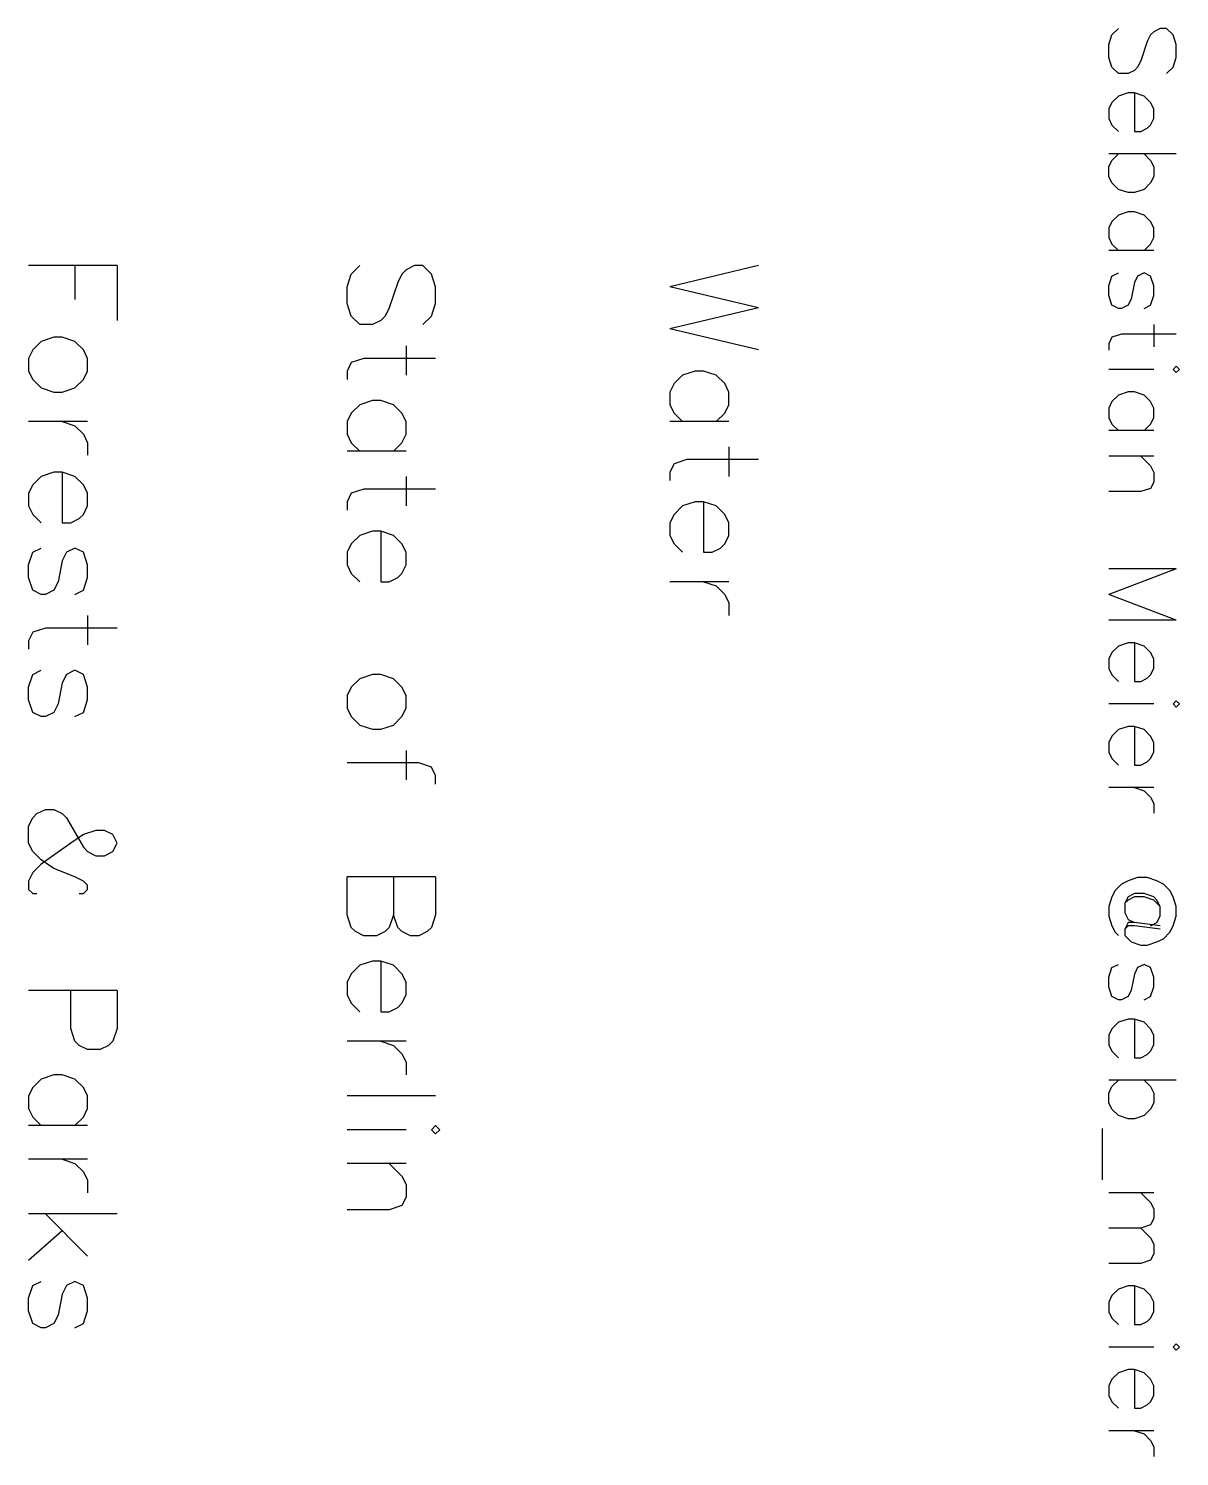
# Model space of a CAD drawing. Extents: x -254 to 159, y -437 to 183.
# Drawn here: x 80.6 to 159, y -436.9 to -339.7 of the extents above.
import ezdxf

# ---------------------------------------------------------------- set-up
doc = ezdxf.new("R2010")
doc.units = 0
doc.header["$MEASUREMENT"] = 0
doc.layers.add('EBENE_1', color=7, linetype='CONTINUOUS')

msp = doc.modelspace()

# ---------------------------------------------------------------- linework, layer by layer
at = {"layer": 'EBENE_1', "color": 250}
for points in [[(158.078, -342.762), (158.516, -342.324), (158.735, -341.667), (158.735, -340.792), (158.516, -340.135), (158.078, -339.697), (157.641, -339.697), (157.202, -339.916), (156.983, -340.135), (156.764, -340.572), (156.327, -341.886), (156.107, -342.324), (155.888, -342.544), (155.451, -342.762), (154.793, -342.762), (154.356, -342.324), (154.137, -341.667), (154.137, -340.792), (154.356, -340.135), (154.793, -339.697)], [(158.078, -342.762), (158.516, -342.324), (158.735, -341.667), (158.735, -340.792), (158.516, -340.135), (158.078, -339.697), (157.641, -339.697), (157.202, -339.916), (156.983, -340.135), (156.764, -340.572), (156.327, -341.886), (156.107, -342.324), (155.888, -342.544), (155.451, -342.762), (154.793, -342.762), (154.356, -342.324), (154.137, -341.667), (154.137, -340.792), (154.356, -340.135), (154.793, -339.697)], [(155.888, -344.076), (155.888, -346.704), (156.327, -346.704), (156.764, -346.485), (156.983, -346.266), (157.202, -345.828), (157.202, -345.171), (156.983, -344.733), (156.546, -344.295), (155.888, -344.076), (155.451, -344.076), (154.793, -344.295), (154.356, -344.733), (154.137, -345.171), (154.137, -345.828), (154.356, -346.266), (154.793, -346.704)], [(155.888, -344.076), (155.888, -346.704), (156.327, -346.704), (156.764, -346.485), (156.983, -346.266), (157.202, -345.828), (157.202, -345.171), (156.983, -344.733), (156.546, -344.295), (155.888, -344.076), (155.451, -344.076), (154.793, -344.295), (154.356, -344.733), (154.137, -345.171), (154.137, -345.828), (154.356, -346.266), (154.793, -346.704)], [(158.735, -348.236), (154.137, -348.236)], [(156.546, -348.236), (156.983, -348.674), (157.202, -349.112), (157.202, -349.77), (156.983, -350.207), (156.546, -350.645), (155.888, -350.864), (155.451, -350.864), (154.793, -350.645), (154.356, -350.207), (154.137, -349.77), (154.137, -349.112), (154.356, -348.674), (154.793, -348.236)], [(158.735, -348.236), (154.137, -348.236)], [(156.546, -348.236), (156.983, -348.674), (157.202, -349.112), (157.202, -349.77), (156.983, -350.207), (156.546, -350.645), (155.888, -350.864), (155.451, -350.864), (154.793, -350.645), (154.356, -350.207), (154.137, -349.77), (154.137, -349.112), (154.356, -348.674), (154.793, -348.236)], [(156.546, -354.806), (156.983, -354.367), (157.202, -353.93), (157.202, -353.272), (156.983, -352.835), (156.546, -352.397), (155.888, -352.178), (155.451, -352.178), (154.793, -352.397), (154.356, -352.835), (154.137, -353.272), (154.137, -353.93), (154.356, -354.367), (154.793, -354.806)], [(156.546, -354.806), (156.983, -354.367), (157.202, -353.93), (157.202, -353.272), (156.983, -352.835), (156.546, -352.397), (155.888, -352.178), (155.451, -352.178), (154.793, -352.397), (154.356, -352.835), (154.137, -353.272), (154.137, -353.93), (154.356, -354.367), (154.793, -354.806)], [(157.202, -354.806), (154.137, -354.806)], [(157.202, -354.806), (154.137, -354.806)], [(86.614, -355.84), (80.588, -355.84)], [(83.745, -355.84), (83.745, -358.136)], [(86.614, -355.84), (86.614, -359.571)], [(107.445, -359.857), (108.019, -359.284), (108.306, -358.422), (108.306, -357.275), (108.019, -356.414), (107.445, -355.84), (106.871, -355.84), (106.297, -356.127), (106.01, -356.414), (105.723, -356.988), (105.149, -358.71), (104.862, -359.284), (104.575, -359.571), (104.001, -359.857), (103.14, -359.857), (102.566, -359.284), (102.279, -358.422), (102.279, -357.275), (102.566, -356.414), (103.14, -355.84)], [(130.284, -355.84), (124.258, -357.275)], [(156.546, -358.747), (156.983, -358.528), (157.202, -357.871), (157.202, -357.214), (156.983, -356.557), (156.546, -356.339), (156.107, -356.557), (155.888, -356.995), (155.67, -358.09), (155.451, -358.528), (155.013, -358.747), (154.793, -358.747), (154.356, -358.528), (154.137, -357.871), (154.137, -357.214), (154.356, -356.557), (154.793, -356.339)], [(156.546, -358.747), (156.983, -358.528), (157.202, -357.871), (157.202, -357.214), (156.983, -356.557), (156.546, -356.339), (156.107, -356.557), (155.888, -356.995), (155.67, -358.09), (155.451, -358.528), (155.013, -358.747), (154.793, -358.747), (154.356, -358.528), (154.137, -357.871), (154.137, -357.214), (154.356, -356.557), (154.793, -356.339)], [(130.284, -358.71), (124.258, -357.275)], [(130.284, -358.71), (124.258, -360.145)], [(130.284, -361.579), (124.258, -360.145)], [(158.735, -360.499), (155.013, -360.499), (154.356, -360.717), (154.137, -361.156), (154.137, -361.594)], [(158.735, -360.499), (155.013, -360.499), (154.356, -360.717), (154.137, -361.156), (154.137, -361.594)], [(157.202, -359.842), (157.202, -361.374)], [(157.202, -359.842), (157.202, -361.374)], [(84.605, -362.153), (84.319, -361.579), (83.745, -361.005), (82.884, -360.719), (82.309, -360.719), (81.449, -361.005), (80.875, -361.579), (80.588, -362.153), (80.588, -363.015), (80.875, -363.588), (81.449, -364.162), (82.309, -364.449), (82.884, -364.449), (83.745, -364.162), (84.319, -363.588), (84.605, -363.015), (84.605, -362.153)], [(106.297, -361.293), (106.297, -363.301)], [(108.306, -362.153), (103.427, -362.153), (102.566, -362.441), (102.279, -363.015), (102.279, -363.588)], [(127.415, -366.458), (127.989, -365.884), (128.275, -365.31), (128.275, -364.449), (127.989, -363.875), (127.415, -363.301), (126.553, -363.015), (125.979, -363.015), (125.119, -363.301), (124.545, -363.875), (124.258, -364.449), (124.258, -365.31), (124.545, -365.884), (125.119, -366.458)], [(157.202, -362.907), (154.137, -362.907)], [(157.202, -362.907), (154.137, -362.907)], [(158.735, -362.689), (158.516, -362.907), (158.735, -363.126), (158.954, -362.907), (158.735, -362.689)], [(158.735, -362.689), (158.516, -362.907), (158.735, -363.126), (158.954, -362.907), (158.735, -362.689)], [(156.546, -367.067), (156.983, -366.63), (157.202, -366.192), (157.202, -365.535), (156.983, -365.097), (156.546, -364.659), (155.888, -364.44), (155.451, -364.44), (154.793, -364.659), (154.356, -365.097), (154.137, -365.535), (154.137, -366.192), (154.356, -366.63), (154.793, -367.067)], [(156.546, -367.067), (156.983, -366.63), (157.202, -366.192), (157.202, -365.535), (156.983, -365.097), (156.546, -364.659), (155.888, -364.44), (155.451, -364.44), (154.793, -364.659), (154.356, -365.097), (154.137, -365.535), (154.137, -366.192), (154.356, -366.63), (154.793, -367.067)], [(105.436, -368.467), (106.01, -367.893), (106.297, -367.319), (106.297, -366.458), (106.01, -365.884), (105.436, -365.31), (104.575, -365.023), (104.001, -365.023), (103.14, -365.31), (102.566, -365.884), (102.279, -366.458), (102.279, -367.319), (102.566, -367.893), (103.14, -368.467)], [(84.605, -366.458), (80.588, -366.458)], [(82.884, -366.458), (83.745, -366.745), (84.319, -367.319), (84.605, -367.893), (84.605, -368.753)], [(128.275, -366.458), (124.258, -366.458)], [(157.202, -367.067), (154.137, -367.067)], [(157.202, -367.067), (154.137, -367.067)], [(128.275, -368.18), (128.275, -370.189)], [(106.297, -368.467), (102.279, -368.467)], [(130.284, -369.041), (125.405, -369.041), (124.545, -369.328), (124.258, -369.901), (124.258, -370.476)], [(157.202, -368.82), (154.137, -368.82)], [(156.327, -368.82), (156.983, -369.476), (157.202, -369.914), (157.202, -370.571), (156.983, -371.009), (156.327, -371.228), (154.137, -371.228)], [(157.202, -368.82), (154.137, -368.82)], [(156.327, -368.82), (156.983, -369.476), (157.202, -369.914), (157.202, -370.571), (156.983, -371.009), (156.327, -371.228), (154.137, -371.228)], [(82.884, -369.901), (82.884, -373.345), (83.458, -373.345), (84.031, -373.058), (84.319, -372.772), (84.605, -372.197), (84.605, -371.337), (84.319, -370.763), (83.745, -370.189), (82.884, -369.901), (82.309, -369.901), (81.449, -370.189), (80.875, -370.763), (80.588, -371.337), (80.588, -372.197), (80.875, -372.772), (81.449, -373.345)], [(106.297, -370.189), (106.297, -372.197)], [(108.306, -371.049), (103.427, -371.049), (102.566, -371.337), (102.279, -371.91), (102.279, -372.484)], [(126.553, -371.91), (126.553, -375.354), (127.127, -375.354), (127.701, -375.067), (127.989, -374.78), (128.275, -374.206), (128.275, -373.345), (127.989, -372.772), (127.415, -372.197), (126.553, -371.91), (125.979, -371.91), (125.119, -372.197), (124.545, -372.772), (124.258, -373.345), (124.258, -374.206), (124.545, -374.78), (125.119, -375.354)], [(104.575, -373.919), (104.575, -377.363), (105.149, -377.363), (105.723, -377.076), (106.01, -376.789), (106.297, -376.215), (106.297, -375.354), (106.01, -374.78), (105.436, -374.206), (104.575, -373.919), (104.001, -373.919), (103.14, -374.206), (102.566, -374.78), (102.279, -375.354), (102.279, -376.215), (102.566, -376.789), (103.14, -377.363)], [(83.745, -378.224), (84.319, -377.937), (84.605, -377.076), (84.605, -376.215), (84.319, -375.354), (83.745, -375.067), (83.171, -375.354), (82.884, -375.928), (82.597, -377.363), (82.309, -377.937), (81.735, -378.224), (81.449, -378.224), (80.875, -377.937), (80.588, -377.076), (80.588, -376.215), (80.875, -375.354), (81.449, -375.067)], [(158.735, -376.483), (154.137, -376.483)], [(158.735, -376.483), (154.137, -378.235)], [(158.735, -376.483), (154.137, -376.483)], [(158.735, -376.483), (154.137, -378.235)], [(128.275, -377.363), (124.258, -377.363)], [(126.553, -377.363), (127.415, -377.65), (127.989, -378.224), (128.275, -378.798), (128.275, -379.658)], [(158.735, -379.986), (154.137, -378.235)], [(158.735, -379.986), (154.137, -378.235)], [(84.605, -379.658), (84.605, -381.668)], [(158.735, -379.986), (154.137, -379.986)], [(158.735, -379.986), (154.137, -379.986)], [(86.614, -380.52), (81.735, -380.52), (80.875, -380.806), (80.588, -381.38), (80.588, -381.954)], [(155.888, -381.52), (155.888, -384.147), (156.327, -384.147), (156.764, -383.928), (156.983, -383.709), (157.202, -383.271), (157.202, -382.614), (156.983, -382.176), (156.546, -381.739), (155.888, -381.52), (155.451, -381.52), (154.793, -381.739), (154.356, -382.176), (154.137, -382.614), (154.137, -383.271), (154.356, -383.709), (154.793, -384.147)], [(155.888, -381.52), (155.888, -384.147), (156.327, -384.147), (156.764, -383.928), (156.983, -383.709), (157.202, -383.271), (157.202, -382.614), (156.983, -382.176), (156.546, -381.739), (155.888, -381.52), (155.451, -381.52), (154.793, -381.739), (154.356, -382.176), (154.137, -382.614), (154.137, -383.271), (154.356, -383.709), (154.793, -384.147)], [(83.745, -386.546), (84.319, -386.259), (84.605, -385.398), (84.605, -384.537), (84.319, -383.676), (83.745, -383.389), (83.171, -383.676), (82.884, -384.25), (82.597, -385.685), (82.309, -386.259), (81.735, -386.546), (81.449, -386.546), (80.875, -386.259), (80.588, -385.398), (80.588, -384.537), (80.875, -383.676), (81.449, -383.389)], [(106.297, -385.111), (106.01, -384.537), (105.436, -383.963), (104.575, -383.676), (104.001, -383.676), (103.14, -383.963), (102.566, -384.537), (102.279, -385.111), (102.279, -385.972), (102.566, -386.546), (103.14, -387.12), (104.001, -387.406), (104.575, -387.406), (105.436, -387.12), (106.01, -386.546), (106.297, -385.972), (106.297, -385.111)], [(157.202, -385.68), (154.137, -385.68)], [(157.202, -385.68), (154.137, -385.68)], [(158.735, -385.461), (158.516, -385.68), (158.735, -385.899), (158.954, -385.68), (158.735, -385.461)], [(158.735, -385.461), (158.516, -385.68), (158.735, -385.899), (158.954, -385.68), (158.735, -385.461)], [(155.888, -387.212), (155.888, -389.84), (156.327, -389.84), (156.764, -389.621), (156.983, -389.402), (157.202, -388.964), (157.202, -388.307), (156.983, -387.87), (156.546, -387.431), (155.888, -387.212), (155.451, -387.212), (154.793, -387.431), (154.356, -387.87), (154.137, -388.307), (154.137, -388.964), (154.356, -389.402), (154.793, -389.84)], [(155.888, -387.212), (155.888, -389.84), (156.327, -389.84), (156.764, -389.621), (156.983, -389.402), (157.202, -388.964), (157.202, -388.307), (156.983, -387.87), (156.546, -387.431), (155.888, -387.212), (155.451, -387.212), (154.793, -387.431), (154.356, -387.87), (154.137, -388.307), (154.137, -388.964), (154.356, -389.402), (154.793, -389.84)], [(106.297, -388.842), (106.297, -390.85)], [(108.306, -391.138), (108.306, -390.564), (108.019, -389.99), (107.158, -389.702), (102.279, -389.702)], [(157.202, -391.372), (154.137, -391.372)], [(157.202, -391.372), (154.137, -391.372)], [(155.888, -391.372), (156.546, -391.592), (156.983, -392.03), (157.202, -392.467), (157.202, -393.124)], [(155.888, -391.372), (156.546, -391.592), (156.983, -392.03), (157.202, -392.467), (157.202, -393.124)], [(84.031, -398.599), (84.319, -398.599), (84.605, -398.312), (84.605, -398.025), (84.319, -397.738), (83.745, -397.451), (82.309, -396.877), (81.449, -396.303), (80.875, -395.728), (80.588, -395.155), (80.588, -394.007), (80.875, -393.433), (81.161, -393.146), (81.735, -392.859), (82.309, -392.859), (82.884, -393.146), (83.171, -393.433), (84.319, -395.443), (84.605, -395.728), (85.179, -396.016), (85.753, -396.016), (86.327, -395.728), (86.614, -395.155), (86.327, -394.581), (85.753, -394.294), (85.179, -394.294), (84.319, -394.581), (83.458, -395.155), (81.449, -396.59), (80.875, -397.164), (80.588, -397.738), (80.588, -398.312), (80.875, -398.599), (81.161, -398.599)], [(108.306, -397.451), (102.279, -397.451)], [(105.436, -397.451), (105.436, -400.033), (105.149, -400.894), (104.862, -401.181), (104.288, -401.469), (103.427, -401.469), (102.853, -401.181), (102.566, -400.894), (102.279, -400.033), (102.279, -397.451)], [(108.306, -397.451), (108.306, -400.033), (108.019, -400.894), (107.732, -401.181), (107.158, -401.469), (106.584, -401.469), (106.01, -401.181), (105.723, -400.894), (105.436, -400.033)], [(157.641, -400.789), (155.888, -400.57), (155.451, -400.57), (155.232, -401.007), (155.232, -401.445), (155.67, -401.883), (156.327, -402.102), (156.764, -402.102), (157.421, -401.883), (157.859, -401.664), (158.297, -401.226), (158.516, -400.789), (158.735, -400.131), (158.735, -399.474), (158.516, -398.817), (158.297, -398.38), (157.859, -397.942), (157.421, -397.722), (156.764, -397.504), (156.107, -397.504), (155.451, -397.722), (155.013, -397.942), (154.575, -398.38), (154.356, -398.817), (154.137, -399.474), (154.137, -400.131), (154.356, -400.789), (154.575, -401.226), (154.793, -401.445)], [(157.641, -400.789), (155.888, -400.57), (155.451, -400.57), (155.232, -401.007), (155.232, -401.445), (155.67, -401.883), (156.327, -402.102), (156.764, -402.102), (157.421, -401.883), (157.859, -401.664), (158.297, -401.226), (158.516, -400.789), (158.735, -400.131), (158.735, -399.474), (158.516, -398.817), (158.297, -398.38), (157.859, -397.942), (157.421, -397.722), (156.764, -397.504), (156.107, -397.504), (155.451, -397.722), (155.013, -397.942), (154.575, -398.38), (154.356, -398.817), (154.137, -399.474), (154.137, -400.131), (154.356, -400.789), (154.575, -401.226), (154.793, -401.445)], [(156.983, -400.789), (157.421, -400.57), (157.641, -400.131), (157.641, -399.474), (157.421, -399.036), (157.202, -398.817), (156.546, -398.599), (155.888, -398.599), (155.451, -398.817), (155.232, -399.256), (155.232, -399.912), (155.451, -400.35), (155.888, -400.57)], [(156.983, -400.789), (157.421, -400.57), (157.641, -400.131), (157.641, -399.474), (157.421, -399.036), (157.202, -398.817), (156.546, -398.599), (155.888, -398.599), (155.451, -398.817), (155.232, -399.256), (155.232, -399.912), (155.451, -400.35), (155.888, -400.57)], [(157.641, -399.474), (157.202, -399.036), (156.546, -398.817), (155.888, -398.817), (155.451, -399.036), (155.232, -399.256)], [(157.641, -399.474), (157.202, -399.036), (156.546, -398.817), (155.888, -398.817), (155.451, -399.036), (155.232, -399.256)], [(157.641, -401.007), (155.888, -400.789), (155.451, -400.789), (155.232, -401.007)], [(157.641, -401.007), (155.888, -400.789), (155.451, -400.789), (155.232, -401.007)], [(104.575, -403.19), (104.575, -406.634), (105.149, -406.634), (105.723, -406.347), (106.01, -406.06), (106.297, -405.486), (106.297, -404.625), (106.01, -404.051), (105.436, -403.477), (104.575, -403.19), (104.001, -403.19), (103.14, -403.477), (102.566, -404.051), (102.279, -404.625), (102.279, -405.486), (102.566, -406.06), (103.14, -406.634)], [(156.546, -405.825), (156.983, -405.606), (157.202, -404.949), (157.202, -404.292), (156.983, -403.635), (156.546, -403.416), (156.107, -403.635), (155.888, -404.072), (155.67, -405.167), (155.451, -405.606), (155.013, -405.825), (154.793, -405.825), (154.356, -405.606), (154.137, -404.949), (154.137, -404.292), (154.356, -403.635), (154.793, -403.416)], [(156.546, -405.825), (156.983, -405.606), (157.202, -404.949), (157.202, -404.292), (156.983, -403.635), (156.546, -403.416), (156.107, -403.635), (155.888, -404.072), (155.67, -405.167), (155.451, -405.606), (155.013, -405.825), (154.793, -405.825), (154.356, -405.606), (154.137, -404.949), (154.137, -404.292), (154.356, -403.635), (154.793, -403.416)], [(86.614, -405.199), (80.588, -405.199)], [(86.614, -405.199), (86.614, -407.782), (86.327, -408.643), (86.04, -408.929), (85.466, -409.217), (84.605, -409.217), (84.031, -408.929), (83.745, -408.643), (83.458, -407.782), (83.458, -405.199)], [(155.888, -407.139), (155.888, -409.766), (156.327, -409.766), (156.764, -409.547), (156.983, -409.328), (157.202, -408.89), (157.202, -408.233), (156.983, -407.795), (156.546, -407.357), (155.888, -407.139), (155.451, -407.139), (154.793, -407.357), (154.356, -407.795), (154.137, -408.233), (154.137, -408.89), (154.356, -409.328), (154.793, -409.766)], [(155.888, -407.139), (155.888, -409.766), (156.327, -409.766), (156.764, -409.547), (156.983, -409.328), (157.202, -408.89), (157.202, -408.233), (156.983, -407.795), (156.546, -407.357), (155.888, -407.139), (155.451, -407.139), (154.793, -407.357), (154.356, -407.795), (154.137, -408.233), (154.137, -408.89), (154.356, -409.328), (154.793, -409.766)], [(106.297, -408.643), (102.279, -408.643)], [(104.575, -408.643), (105.436, -408.929), (106.01, -409.503), (106.297, -410.077), (106.297, -410.939)], [(83.745, -414.382), (84.319, -413.808), (84.605, -413.234), (84.605, -412.373), (84.319, -411.799), (83.745, -411.225), (82.884, -410.939), (82.309, -410.939), (81.449, -411.225), (80.875, -411.799), (80.588, -412.373), (80.588, -413.234), (80.875, -413.808), (81.449, -414.382)], [(158.735, -411.298), (154.137, -411.298)], [(156.546, -411.298), (156.983, -411.736), (157.202, -412.175), (157.202, -412.831), (156.983, -413.27), (156.546, -413.707), (155.888, -413.926), (155.451, -413.926), (154.793, -413.707), (154.356, -413.27), (154.137, -412.831), (154.137, -412.175), (154.356, -411.736), (154.793, -411.298)], [(158.735, -411.298), (154.137, -411.298)], [(156.546, -411.298), (156.983, -411.736), (157.202, -412.175), (157.202, -412.831), (156.983, -413.27), (156.546, -413.707), (155.888, -413.926), (155.451, -413.926), (154.793, -413.707), (154.356, -413.27), (154.137, -412.831), (154.137, -412.175), (154.356, -411.736), (154.793, -411.298)], [(108.306, -412.373), (102.279, -412.373)], [(84.605, -414.382), (80.588, -414.382)], [(106.297, -414.669), (102.279, -414.669)], [(108.306, -414.382), (108.019, -414.669), (108.306, -414.956), (108.593, -414.669), (108.306, -414.382)], [(153.699, -414.583), (153.699, -418.086)], [(153.699, -414.583), (153.699, -418.086)], [(84.605, -416.677), (80.588, -416.677)], [(82.884, -416.677), (83.745, -416.965), (84.319, -417.539), (84.605, -418.113), (84.605, -418.974)], [(106.297, -416.965), (102.279, -416.965)], [(105.149, -416.965), (106.01, -417.825), (106.297, -418.399), (106.297, -419.261), (106.01, -419.834), (105.149, -420.122), (102.279, -420.122)], [(157.202, -418.962), (154.137, -418.962)], [(156.327, -418.962), (156.983, -419.62), (157.202, -420.057), (157.202, -420.714), (156.983, -421.152), (156.327, -421.371), (154.137, -421.371)], [(157.202, -418.962), (154.137, -418.962)], [(156.327, -418.962), (156.983, -419.62), (157.202, -420.057), (157.202, -420.714), (156.983, -421.152), (156.327, -421.371), (154.137, -421.371)], [(86.614, -420.408), (80.588, -420.408)], [(84.605, -423.278), (81.735, -420.408)], [(82.884, -421.556), (80.588, -423.565)], [(156.327, -421.371), (156.983, -422.028), (157.202, -422.466), (157.202, -423.122), (156.983, -423.561), (156.327, -423.78), (154.137, -423.78)], [(156.327, -421.371), (156.983, -422.028), (157.202, -422.466), (157.202, -423.122), (156.983, -423.561), (156.327, -423.78), (154.137, -423.78)], [(83.745, -428.156), (84.319, -427.87), (84.605, -427.009), (84.605, -426.148), (84.319, -425.287), (83.745, -425), (83.171, -425.287), (82.884, -425.861), (82.597, -427.296), (82.309, -427.87), (81.735, -428.156), (81.449, -428.156), (80.875, -427.87), (80.588, -427.009), (80.588, -426.148), (80.875, -425.287), (81.449, -425)], [(155.888, -425.312), (155.888, -427.94), (156.327, -427.94), (156.764, -427.721), (156.983, -427.502), (157.202, -427.064), (157.202, -426.407), (156.983, -425.97), (156.546, -425.531), (155.888, -425.312), (155.451, -425.312), (154.793, -425.531), (154.356, -425.97), (154.137, -426.407), (154.137, -427.064), (154.356, -427.502), (154.793, -427.94)], [(155.888, -425.312), (155.888, -427.94), (156.327, -427.94), (156.764, -427.721), (156.983, -427.502), (157.202, -427.064), (157.202, -426.407), (156.983, -425.97), (156.546, -425.531), (155.888, -425.312), (155.451, -425.312), (154.793, -425.531), (154.356, -425.97), (154.137, -426.407), (154.137, -427.064), (154.356, -427.502), (154.793, -427.94)], [(157.202, -429.472), (154.137, -429.472)], [(157.202, -429.472), (154.137, -429.472)], [(158.735, -429.254), (158.516, -429.472), (158.735, -429.692), (158.954, -429.472), (158.735, -429.254)], [(158.735, -429.254), (158.516, -429.472), (158.735, -429.692), (158.954, -429.472), (158.735, -429.254)], [(155.888, -431.006), (155.888, -433.633), (156.327, -433.633), (156.764, -433.414), (156.983, -433.195), (157.202, -432.757), (157.202, -432.1), (156.983, -431.662), (156.546, -431.225), (155.888, -431.006), (155.451, -431.006), (154.793, -431.225), (154.356, -431.662), (154.137, -432.1), (154.137, -432.757), (154.356, -433.195), (154.793, -433.633)], [(155.888, -431.006), (155.888, -433.633), (156.327, -433.633), (156.764, -433.414), (156.983, -433.195), (157.202, -432.757), (157.202, -432.1), (156.983, -431.662), (156.546, -431.225), (155.888, -431.006), (155.451, -431.006), (154.793, -431.225), (154.356, -431.662), (154.137, -432.1), (154.137, -432.757), (154.356, -433.195), (154.793, -433.633)], [(157.202, -435.166), (154.137, -435.166)], [(157.202, -435.166), (154.137, -435.166)], [(155.888, -435.166), (156.546, -435.385), (156.983, -435.822), (157.202, -436.261), (157.202, -436.917)], [(155.888, -435.166), (156.546, -435.385), (156.983, -435.822), (157.202, -436.261), (157.202, -436.917)]]:
    msp.add_lwpolyline(points, dxfattribs=at)

doc.saveas('drawing.dxf')
